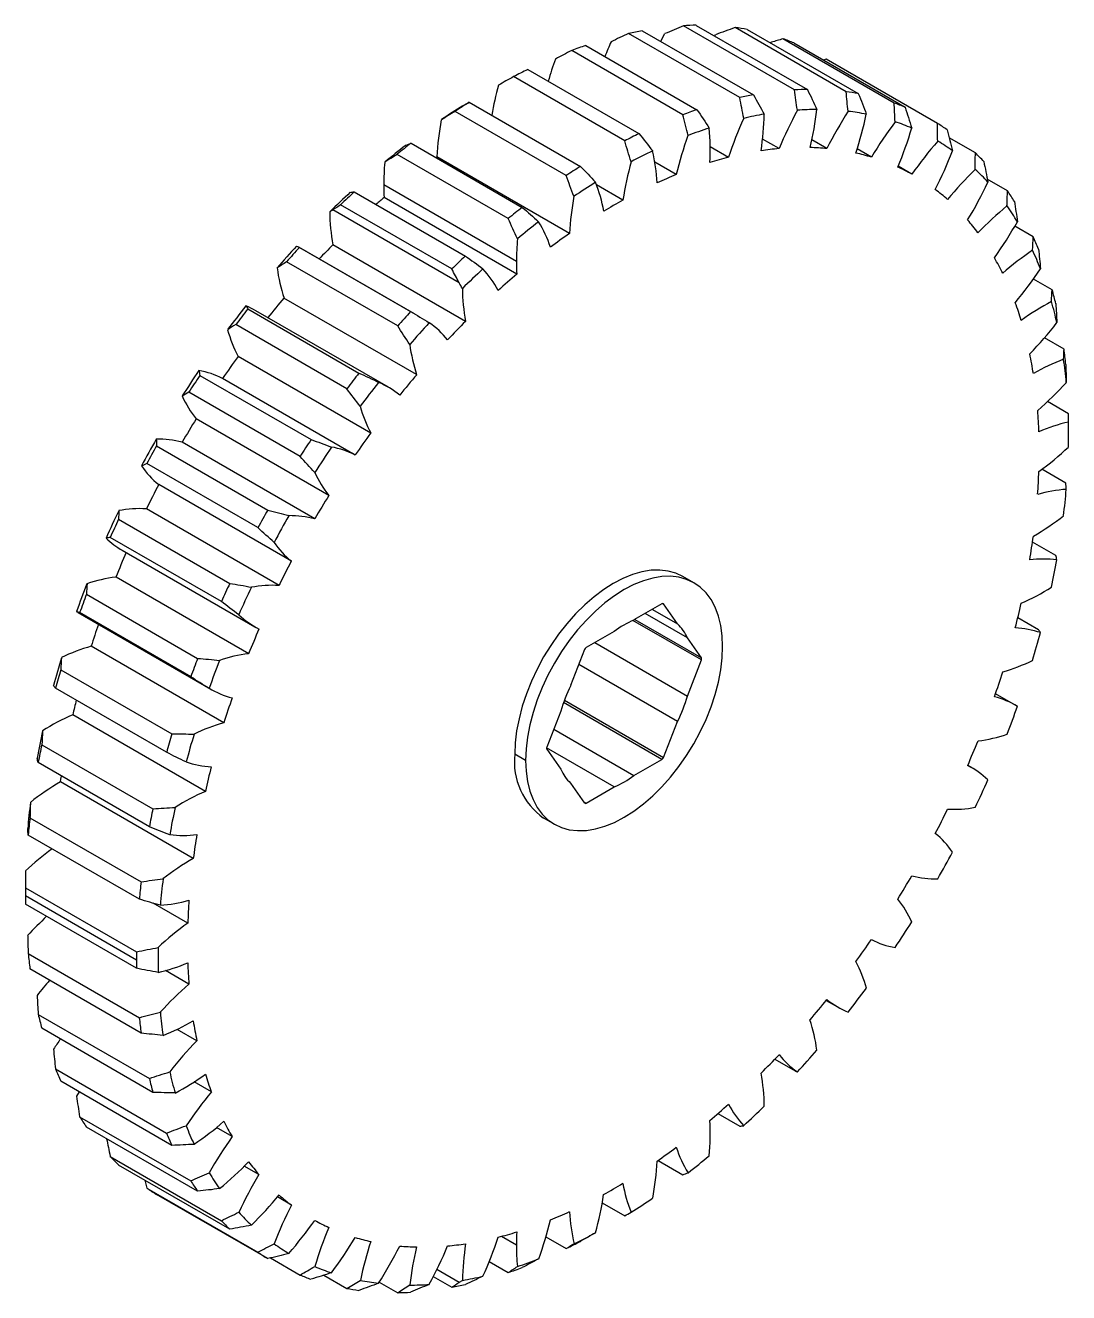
# Model space of a CAD drawing. Header units: inches. Extents: x 0 to 10.9, y 0 to 8.4.
# Drawn here: x 2.839 to 3.868, y 5.063 to 6.313 of the extents above; entities that cross this region are included whole.
import ezdxf

# ---------------------------------------------------------------- set-up
doc = ezdxf.new("R2010")
doc.units = ezdxf.units.IN
doc.header["$MEASUREMENT"] = 0

msp = doc.modelspace()

# ---------------------------------------------------------------- linework, layer by layer
at = {"color": 7, "linetype": 'Continuous', "lineweight": 25}
for p, q in [((3.5973, 6.2493), (3.4877, 6.3126)), ((3.5004, 6.313), (3.61, 6.2497)), ((3.5433, 6.2417), (3.4337, 6.305)), ((3.4471, 6.3077), (3.5567, 6.2444)), ((3.5186, 6.3025), (3.5193, 6.3037)), ((3.6483, 6.2475), (3.5387, 6.3108)), ((3.5506, 6.309), (3.6602, 6.2457)), ((3.4872, 6.2249), (3.3776, 6.2882)), ((3.3914, 6.2931), (3.501, 6.2298)), ((3.6955, 6.2364), (3.5859, 6.2997)), ((3.5967, 6.2956), (3.7063, 6.2323)), ((3.6286, 6.2795), (3.6259, 6.2788)), ((3.7382, 6.2162), (3.6286, 6.2795)), ((3.3343, 6.2695), (3.4439, 6.2062)), ((3.4299, 6.1991), (3.3203, 6.2624)), ((3.3721, 6.1648), (3.2625, 6.2281)), ((3.2765, 6.2372), (3.3861, 6.1739)), ((3.582, 6.1914), (3.5658, 6.2007)), ((3.6292, 6.1915), (3.6143, 6.2001)), ((3.7757, 6.1871), (3.7499, 6.202)), ((3.2192, 6.1967), (3.3288, 6.1334)), ((3.5322, 6.1828), (3.5142, 6.1932)), ((3.6731, 6.183), (3.6591, 6.1911)), ((3.315, 6.1225), (3.2054, 6.1857)), ((3.2436, 6.1826), (3.2446, 6.1833)), ((3.3754, 6.1078), (3.2446, 6.1833)), ((3.4807, 6.1658), (3.4596, 6.1779)), ((3.713, 6.1662), (3.6995, 6.174)), ((3.323, 6.0802), (3.1922, 6.1557)), ((3.4281, 6.1406), (3.402, 6.1557)), ((3.8073, 6.1497), (3.7874, 6.1612)), ((3.1631, 6.1487), (3.2727, 6.0855)), ((3.3234, 6.0677), (3.1926, 6.1432)), ((3.2666, 6.0592), (3.1421, 6.131)), ((3.2593, 6.0728), (3.1497, 6.136)), ((3.8327, 6.1044), (3.8146, 6.1149)), ((3.2226, 6.0285), (3.1085, 6.0943)), ((3.1085, 6.0943), (3.1091, 6.094)), ((3.1091, 6.094), (3.2187, 6.0307)), ((3.2729, 6.021), (3.142, 6.0965)), ((3.206, 6.0165), (3.0964, 6.0798)), ((3.8514, 6.0522), (3.833, 6.0628)), ((3.2246, 5.9685), (3.0938, 6.044)), ((3.0581, 6.0333), (3.1677, 5.9701)), ((3.1968, 5.956), (3.066, 6.0315)), ((3.1558, 5.9545), (3.0462, 6.0178)), ((3.8631, 5.9936), (3.8437, 6.0048)), ((3.1795, 5.9109), (3.0487, 5.9865)), ((3.0109, 5.9677), (3.1205, 5.9045)), ((3.1641, 5.8892), (3.0333, 5.9647)), ((3.1097, 5.8879), (3.0001, 5.9512)), ((3.8676, 5.9298), (3.8466, 5.9419)), ((3.1381, 5.8493), (3.0073, 5.9248)), ((3.8676, 5.9095), (3.8676, 5.9217)), ((3.1242, 5.8263), (2.9934, 5.9018)), ((2.9682, 5.8982), (3.0778, 5.8349)), ((3.0682, 5.8176), (2.9586, 5.8809)), ((3.8648, 5.8616), (3.8413, 5.8752)), ((3.1011, 5.7845), (2.9703, 5.86)), ((2.9307, 5.8259), (3.0403, 5.7626)), ((3.089, 5.7606), (2.9582, 5.8361)), ((3.0321, 5.7447), (2.9225, 5.808)), ((3.8549, 5.7902), (3.832, 5.8034)), ((2.9344, 5.7952), (3.0652, 5.7197)), ((3.059, 5.6932), (2.9282, 5.7687)), ((3.498, 5.7632), (3.4873, 5.7693)), ((2.8991, 5.7519), (3.0087, 5.6886)), ((3.4666, 5.7424), (3.4389, 5.7265)), ((3.4681, 5.7423), (3.4674, 5.7427)), ((3.4819, 5.7227), (3.4681, 5.7423)), ((2.8909, 5.7338), (2.8893, 5.7347)), ((2.8909, 5.7338), (3.0217, 5.6582)), ((3.0019, 5.6705), (2.8923, 5.7338)), ((3.5055, 5.6871), (3.438, 5.7261)), ((3.4399, 5.727), (3.5055, 5.6892)), ((3.4916, 5.7088), (3.45, 5.7329)), ((3.4571, 5.737), (3.4819, 5.7227)), ((3.8379, 5.7167), (3.8175, 5.7285)), ((3.4195, 5.7153), (3.3919, 5.6993)), ((3.0346, 5.6251), (2.9038, 5.7006)), ((3.4003, 5.7042), (3.4916, 5.6515)), ((3.5055, 5.6892), (3.4916, 5.7088)), ((3.3903, 5.6974), (3.3765, 5.6618)), ((2.8737, 5.6774), (2.9833, 5.6141)), ((3.4819, 5.6265), (3.3846, 5.6826)), ((3.4916, 5.6515), (3.5055, 5.6871)), ((2.9781, 5.596), (2.8685, 5.6593)), ((3.8155, 5.6423), (3.7955, 5.6538)), ((3.4666, 5.5889), (3.3694, 5.645)), ((3.3703, 5.6473), (3.4681, 5.5908)), ((3.0163, 5.5574), (2.8855, 5.6329)), ((3.3668, 5.6367), (3.353, 5.6011)), ((3.4681, 5.5908), (3.4819, 5.6265)), ((3.3598, 5.6187), (3.4389, 5.573)), ((2.855, 5.6035), (2.9646, 5.5402)), ((3.4195, 5.5618), (3.3528, 5.6003)), ((3.332, 5.588), (3.3214, 5.5941)), ((3.353, 5.5991), (3.3668, 5.5794)), ((3.4389, 5.573), (3.4666, 5.5889)), ((2.9611, 5.5225), (2.8515, 5.5858)), ((3.772, 5.5808), (3.7681, 5.583)), ((3.0043, 5.4912), (2.8735, 5.5667)), ((3.3765, 5.5656), (3.3903, 5.5459)), ((3.3919, 5.5458), (3.4195, 5.5618)), ((3.3894, 5.5472), (3.3919, 5.5458)), ((2.8433, 5.5315), (2.9529, 5.4682)), ((3.3499, 5.5312), (3.3605, 5.525)), ((2.9512, 5.4511), (2.8416, 5.5144)), ((2.8388, 5.4666), (2.8388, 5.4543)), ((2.8388, 5.4624), (2.9484, 5.3992)), ((2.9484, 5.391), (2.8388, 5.4543)), ((2.9484, 5.383), (2.8388, 5.4462)), ((2.9989, 5.4275), (2.9649, 5.4471)), ((2.8416, 5.3975), (2.9512, 5.3342)), ((2.9529, 5.3191), (2.8433, 5.3824)), ((3.0001, 5.3673), (2.9769, 5.3807)), ((3.6285, 5.3513), (3.6404, 5.3445)), ((2.8515, 5.3375), (2.9611, 5.2743)), ((2.9646, 5.2606), (2.855, 5.3239)), ((3.0079, 5.3115), (2.9885, 5.3227)), ((3.5778, 5.2933), (3.5979, 5.2817)), ((2.8685, 5.2837), (2.9781, 5.2204)), ((2.9833, 5.2083), (2.8737, 5.2716)), ((3.0222, 5.2611), (3.0052, 5.271)), ((2.8918, 5.2611), (2.8893, 5.2568)), ((3.5218, 5.2397), (3.5433, 5.2273)), ((2.8923, 5.2366), (3.0019, 5.1734)), ((3.0087, 5.1631), (2.8991, 5.2264)), ((3.0427, 5.2169), (3.0272, 5.2258)), ((2.9225, 5.1973), (3.0321, 5.134)), ((3.0403, 5.1256), (2.9307, 5.1889)), ((3.0691, 5.1794), (3.0547, 5.1878)), ((3.4628, 5.1934), (3.4872, 5.1793)), ((2.9565, 5.174), (2.9586, 5.1661)), ((2.9586, 5.1661), (3.0682, 5.1028)), ((3.0778, 5.0966), (2.9682, 5.1598)), ((3.1011, 5.1494), (3.0874, 5.1574)), ((3.4077, 5.1516), (3.4299, 5.1388)), ((3.323, 5.11), (3.3082, 5.1185)), ((3.3521, 5.1181), (3.3721, 5.1065)), ((3.0805, 5.0972), (3.1097, 5.0804)), ((3.2962, 5.0938), (3.315, 5.0829)), ((3.1331, 5.0802), (3.1558, 5.0671)), ((3.2411, 5.0788), (3.2593, 5.0683)), ((3.2666, 5.0731), (3.2446, 5.0858)), ((3.1878, 5.0735), (3.206, 5.063))]:
    msp.add_line(p, q, dxfattribs=at)
at = {"color": 7, "linetype": 'Continuous', "lineweight": 25, "flags": 128}
for points in [[(3.4653, 6.2972), (3.4668, 6.3001), (3.4693, 6.3048)], [(3.4873, 5.7693), (3.4803, 5.7726), (3.4726, 5.7748), (3.4644, 5.7757), (3.4558, 5.7755), (3.4468, 5.774), (3.4376, 5.7713), (3.4281, 5.7675), (3.4186, 5.7625), (3.4091, 5.7565), (3.3996, 5.7494), (3.3904, 5.7414), (3.3814, 5.7325), (3.3728, 5.7228), (3.3646, 5.7124), (3.3569, 5.7014), (3.3499, 5.69), (3.3434, 5.6781), (3.3378, 5.666), (3.3329, 5.6537), (3.3288, 5.6414), (3.3256, 5.6291), (3.3232, 5.6171), (3.3218, 5.6054), (3.3214, 5.5941)], [(3.5264, 5.7003), (3.526, 5.711), (3.5246, 5.7211), (3.5223, 5.7304), (3.519, 5.739), (3.515, 5.7466), (3.5101, 5.7532), (3.5044, 5.7587), (3.498, 5.7632), (3.4909, 5.7665), (3.4832, 5.7687), (3.475, 5.7696), (3.4664, 5.7693), (3.4574, 5.7679), (3.4482, 5.7652), (3.4387, 5.7614), (3.4292, 5.7564), (3.4197, 5.7504), (3.4102, 5.7433), (3.401, 5.7353), (3.392, 5.7264), (3.3834, 5.7167), (3.3752, 5.7063), (3.3675, 5.6953), (3.3605, 5.6838), (3.3541, 5.672), (3.3484, 5.6598), (3.3435, 5.6476), (3.3394, 5.6352), (3.3362, 5.623), (3.3339, 5.611), (3.3325, 5.5993), (3.332, 5.588)], [(3.332, 5.588), (3.3325, 5.5773), (3.3339, 5.5672), (3.3362, 5.5578), (3.3394, 5.5493), (3.3435, 5.5417), (3.3484, 5.5351), (3.3541, 5.5295), (3.3605, 5.5251), (3.3675, 5.5217), (3.3752, 5.5196), (3.3834, 5.5187), (3.392, 5.5189), (3.401, 5.5204), (3.4102, 5.5231), (3.4197, 5.5269), (3.4292, 5.5319), (3.4387, 5.5379), (3.4482, 5.545), (3.4574, 5.553), (3.4664, 5.5619), (3.475, 5.5716), (3.4832, 5.582), (3.4909, 5.5929), (3.498, 5.6044), (3.5044, 5.6163), (3.5101, 5.6284), (3.515, 5.6407), (3.519, 5.653), (3.5223, 5.6653), (3.5246, 5.6773), (3.526, 5.689), (3.5264, 5.7003)], [(2.8735, 5.5667), (2.8739, 5.5696), (2.8743, 5.5726), (2.8744, 5.5726)]]:
    msp.add_lwpolyline(points, dxfattribs=at)
at = {"color": 7, "linetype": 'Continuous', "lineweight": 25}
for centre, radius, start, end in [((3.5041, 6.0177), 0.2954, 90.7097, 93.1731), ((3.5124, 5.95), 0.3636, 100.3522, 102.497), ((3.5065, 6.0646), 0.2483, 79.776, 82.5413), ((3.5363, 5.8654), 0.4516, 108.7188, 110.5749), ((3.7942, 6.1274), 0.414, 155.8524, 158.0388), ((3.5127, 6.0896), 0.2225, 67.8048, 70.7805), ((3.7217, 6.1498), 0.3829, 160.1616, 163.6043), ((3.5777, 5.7696), 0.556, 115.9693, 117.585), ((3.633, 6.1642), 0.3397, 164.6758, 169.797), ((3.622, 5.8868), 0.3636, 100.3522, 102.497), ((3.6137, 5.9544), 0.2954, 90.7097, 93.1731), ((3.6161, 6.0013), 0.2483, 79.776, 82.5413), ((3.6169, 5.6772), 0.6557, 121.9149, 124.128), ((3.6353, 5.6699), 0.6712, 122.3088, 123.734), ((3.6459, 5.8021), 0.4516, 108.7188, 110.5749), ((3.6276, 5.8753), 0.3552, 99.7594, 103.0898), ((3.2948, 6.2305), 0.2726, 351.3098, 358.9262), ((3.9738, 6.0276), 0.4246, 151.6437, 157.3109), ((3.6195, 5.9414), 0.2886, 90.0289, 93.854), ((3.3039, 6.2676), 0.3177, 346.312, 353.1896), ((4.0148, 5.9959), 0.4324, 147.5024, 153.1018), ((3.6219, 5.9872), 0.2426, 79.0117, 83.3056), ((3.3166, 6.2999), 0.3593, 341.6895, 348.0246), ((3.6223, 6.0263), 0.2225, 67.8048, 70.7805), ((3.5329, 6.1672), 0.2888, 169.486, 176.8156), ((3.9158, 6.0558), 0.4041, 155.8189, 161.6769), ((4.0386, 5.9631), 0.4265, 143.3082, 148.9583), ((3.6279, 6.0116), 0.2174, 66.9825, 71.6028), ((3.6243, 6.0311), 0.2174, 55.368, 58.3903), ((3.6873, 5.7063), 0.556, 115.9693, 117.585), ((3.8426, 6.0775), 0.3726, 160.1174, 166.301), ((3.651, 5.7926), 0.4412, 108.2057, 111.0879), ((3.2865, 6.1902), 0.2277, 356.8238, 5.4126), ((3.3356, 6.3251), 0.394, 337.3246, 343.2817), ((3.6845, 5.5836), 0.7712, 127.5817, 129.5679), ((3.7045, 5.5741), 0.7895, 127.9353, 129.2144), ((3.6915, 5.699), 0.5432, 115.5227, 118.0317), ((3.276, 6.1478), 0.186, 3.0243, 12.8535), ((3.6088, 5.8939), 0.2987, 95.1413, 98.5539), ((3.6068, 5.9465), 0.246, 84.7643, 88.6484), ((4.0461, 5.9311), 0.4077, 138.9707, 144.7933), ((3.3626, 6.3404), 0.4187, 333.1161, 338.8365), ((3.6299, 6.0163), 0.2124, 54.5328, 59.2255), ((3.4469, 6.1554), 0.2547, 174.8999, 179.9348), ((3.7573, 6.0903), 0.333, 164.6361, 171.3006), ((3.6231, 5.8237), 0.3704, 104.206, 107.1629), ((3.6116, 5.9793), 0.2128, 73.1953, 77.4742), ((3.6142, 6.0194), 0.2328, 43.2118, 46.0987), ((3.7449, 5.6066), 0.6712, 122.3088, 123.734), ((3.6529, 5.7405), 0.4588, 112.054, 114.6175), ((3.6163, 5.9926), 0.1987, 60.8705, 65.3497), ((4.0397, 5.901), 0.3777, 134.3906, 140.5183), ((3.6201, 6.0048), 0.2275, 42.414, 46.8965), ((3.417, 6.1556), 0.2248, 179.9748, 183.1649), ((3.7477, 5.6016), 0.6557, 121.9149, 124.128), ((3.2614, 6.1033), 0.1501, 10.113, 21.4583), ((3.6134, 5.9889), 0.2034, 48.492, 52.9018), ((3.3986, 6.3433), 0.4311, 328.9727, 334.5825), ((3.7566, 5.5009), 0.8809, 132.6974, 134.515), ((3.7783, 5.4894), 0.9018, 133.0209, 134.1914), ((3.686, 5.5601), 0.7639, 130.2361, 131.0275), ((3.6637, 6.0917), 0.2888, 169.486, 176.8156), ((3.6985, 5.6503), 0.5599, 118.8749, 121.1197), ((3.5857, 5.9968), 0.2693, 31.975, 34.5952), ((3.3392, 6.1316), 0.2003, 180.7345, 190.0917), ((3.8141, 5.5108), 0.7895, 127.9353, 129.2144), ((4.0223, 5.873), 0.3391, 129.4531, 136.0378), ((3.5922, 5.9828), 0.2631, 31.2507, 35.3194), ((3.8153, 5.508), 0.7712, 127.5817, 129.5679), ((3.2413, 6.056), 0.1214, 18.3115, 31.3832), ((3.5964, 5.9725), 0.227, 36.783, 40.881), ((3.443, 6.3316), 0.4301, 324.8074, 330.4258), ((3.5778, 6.0799), 0.2547, 174.8999, 179.9348), ((3.7571, 5.5601), 0.6675, 124.875, 126.8715), ((3.5347, 5.9699), 0.327, 21.9945, 24.2966), ((3.8247, 5.4348), 0.9759, 137.4081, 139.1058), ((3.8481, 5.4218), 0.999, 137.7103, 138.8036), ((3.7564, 5.485), 0.8668, 135.1329, 136.4053), ((3.9973, 5.8464), 0.2953, 124.022, 131.2431), ((3.5424, 5.9565), 0.3194, 21.3582, 24.9329), ((3.8879, 5.4261), 0.9018, 133.0209, 134.1914), ((3.5478, 6.0801), 0.2248, 179.9748, 183.1649), ((3.5604, 5.9491), 0.27, 26.2256, 29.8761), ((3.2477, 6.0948), 0.162, 187.4834, 198.2613), ((3.8874, 5.4254), 0.8809, 132.6974, 134.515), ((3.2159, 6.0046), 0.1007, 27.8153, 42.6208), ((3.8234, 5.4769), 0.7739, 130.2418, 132.0508), ((3.494, 6.3037), 0.4158, 320.5315, 326.2784), ((3.47, 6.0561), 0.2003, 180.7345, 190.0917), ((3.4604, 5.9451), 0.4054, 13.313, 15.3076), ((3.8177, 5.4299), 0.9493, 139.6881, 141.1999), ((3.503, 5.9248), 0.3324, 16.9802, 20.1585), ((3.9678, 5.8198), 0.2499, 117.9336, 126.0059), ((3.4698, 5.9323), 0.396, 12.7616, 15.859), ((3.88, 5.389), 1.0477, 141.8364, 143.4556), ((3.9047, 5.3748), 1.0725, 142.1246, 143.1673), ((3.0242, 5.959), 0.0837, 60.0099, 67.4669), ((3.9577, 5.3585), 0.999, 137.7103, 138.8036), ((3.1643, 6.0472), 0.1307, 195.2631, 207.7074), ((3.9555, 5.3593), 0.9759, 137.4081, 139.1058), ((3.1863, 5.9476), 0.0882, 38.6891, 54.8643), ((3.89, 5.4068), 0.8707, 135.1351, 136.8074), ((3.5489, 6.2593), 0.3895, 316.0496, 322.0529), ((3.3785, 6.0193), 0.162, 187.4834, 198.2613), ((3.4251, 5.9051), 0.4128, 8.9734, 11.724), ((3.3652, 5.9279), 0.5022, 5.7958, 7.5251), ((3.8607, 5.3968), 1.0036, 144.0143, 145.5355), ((3.9365, 5.7912), 0.2062, 110.9954, 120.1711), ((3.3768, 5.9154), 0.4906, 5.3178, 8.0031), ((3.9144, 5.3645), 1.0899, 146.0874, 147.6645), ((3.9398, 5.3498), 1.1157, 146.3682, 147.3838), ((2.9942, 5.8869), 0.0871, 63.2968, 79.6153), ((4.0143, 5.3116), 1.0725, 142.1246, 143.1673), ((3.9488, 5.3541), 0.9496, 139.6883, 141.2666), ((4.0108, 5.3134), 1.0477, 141.8364, 143.4556), ((3.155, 5.8835), 0.0837, 50.7123, 67.4649), ((3.604, 6.199), 0.3536, 311.2532, 317.6569), ((3.0911, 5.9915), 0.1071, 204.2867, 218.4965), ((3.2951, 5.9717), 0.1307, 195.2631, 207.7074), ((3.3303, 5.8941), 0.5083, 2.0224, 4.4168), ((3.2617, 5.9217), 0.6059, 359.9985, 0.7615), ((3.8808, 5.3835), 1.0277, 148.2118, 149.7092), ((3.9051, 5.7588), 0.1672, 102.9959, 113.5523), ((3.2689, 5.9094), 0.5987, 358.8243, 1.1757), ((3.9217, 5.3598), 1.0986, 150.2551, 151.8239), ((2.969, 5.8065), 0.0984, 75.6404, 90.6801), ((4.0495, 5.2865), 1.1157, 146.3682, 147.3838), ((3.9915, 5.3213), 1.0036, 144.0143, 145.5355), ((3.9473, 5.345), 1.1246, 150.5344, 151.5446), ((4.0452, 5.2889), 1.0899, 146.0874, 147.6645), ((3.125, 5.8114), 0.0871, 63.2968, 79.6153), ((3.6553, 6.1247), 0.3112, 306.0144, 312.9872), ((3.0287, 5.9307), 0.0917, 214.6818, 230.4411), ((3.2219, 5.916), 0.1071, 204.2867, 218.4965), ((3.2251, 5.8941), 0.6135, 355.9203, 358.0324), ((3.8736, 5.3872), 1.0196, 152.3714, 153.8767), ((3.8741, 5.7209), 0.1347, 93.7418, 105.9349), ((3.1541, 5.9154), 0.7137, 353.0792, 355.1707), ((4.0116, 5.3079), 1.0277, 148.2118, 149.7092), ((3.8987, 5.3712), 1.0729, 154.4281, 156.0219), ((3.9238, 5.3567), 1.0983, 154.7119, 155.7382), ((2.9521, 5.7185), 0.1178, 87.0532, 100.3857), ((4.0569, 5.2817), 1.1246, 150.5344, 151.5446), ((4.0525, 5.2843), 1.0986, 150.2551, 151.8239), ((3.0998, 5.731), 0.0984, 75.6404, 90.6801), ((3.6992, 6.0392), 0.266, 300.1797, 307.9231), ((2.9769, 5.8687), 0.0849, 226.3742, 239.945), ((3.1595, 5.8552), 0.0917, 214.6818, 230.4411), ((3.1177, 5.9051), 0.7215, 350.476, 352.3715), ((3.8377, 5.4036), 0.9802, 156.5812, 158.1266), ((4.0044, 5.3117), 1.0196, 152.3714, 153.8767), ((3.8429, 5.6766), 0.11, 83.1421, 97.1016), ((3.0416, 5.9323), 0.8275, 347.905, 349.8001), ((2.9463, 5.6245), 0.1454, 97.1768, 108.765), ((4.0334, 5.2934), 1.0983, 154.7119, 155.7382), ((3.8454, 5.3933), 1.0153, 158.6955, 160.349), ((3.8693, 5.3792), 1.0393, 158.9899, 160.0547), ((4.0295, 5.2957), 1.0729, 154.4281, 156.0219), ((3.0829, 5.6429), 0.1178, 87.0532, 100.3857), ((3.7324, 5.9459), 0.2213, 293.5666, 302.3199), ((3.4673, 5.7416), 0.0011, 40.5328, 129.2482), ((3.017, 5.9248), 0.8242, 345.5256, 347.2603), ((3.1075, 5.7928), 0.0844, 226.346, 243.0059), ((3.4735, 5.6441), 0.0893, 112.778, 127.2166), ((3.7737, 5.4272), 0.9119, 161.1265, 162.5533), ((3.9686, 5.328), 0.9802, 156.5812, 158.1266), ((3.456, 5.6941), 0.0385, 22.4265, 47.7748), ((3.81, 5.6255), 0.0934, 71.3393, 86.905), ((2.9411, 5.9565), 0.9309, 343.1522, 344.9041), ((2.9534, 5.5272), 0.1804, 105.9678, 116.0025), ((3.7653, 5.4195), 0.9309, 163.1522, 164.9041), ((3.9789, 5.316), 1.0393, 158.9899, 160.0547), ((3.0771, 5.549), 0.1454, 97.1768, 108.765), ((3.3939, 5.6961), 0.00384, 122.638, 159.7729), ((3.5034, 5.6881), 0.00228, 333.4364, 26.5636), ((3.7873, 5.4061), 0.953, 163.464, 164.5922), ((3.9762, 5.3177), 1.0153, 158.6955, 160.349), ((2.9316, 5.9491), 0.913, 340.9325, 342.5528), ((3.753, 5.8488), 0.1804, 285.9678, 296.0025), ((3.0641, 5.7319), 0.085, 238.8185, 255.4043), ((3.5138, 5.5941), 0.153, 153.7566, 163.832), ((3.3447, 5.6941), 0.153, 333.7566, 343.832), ((3.7731, 5.5686), 0.085, 58.8185, 75.4043), ((3.683, 5.4527), 0.8176, 166.2134, 167.264), ((3.9056, 5.3514), 0.913, 160.9325, 162.5528), ((2.861, 5.9828), 1.0153, 338.6955, 340.349), ((2.974, 5.4301), 0.2213, 113.5666, 122.3199), ((3.0842, 5.4517), 0.1804, 105.9678, 116.0025), ((3.6648, 5.4437), 0.8275, 167.905, 169.8001), ((3.8969, 5.3428), 0.953, 163.464, 164.5922), ((3.8961, 5.344), 0.9309, 163.1522, 164.9041), ((3.7601, 5.7515), 0.1454, 277.1768, 288.765), ((3.6843, 5.4309), 0.8471, 168.2424, 169.4627), ((3.356, 5.5999), 0.00325, 157.9788, 178.8918), ((3.3543, 5.5999), 0.00153, 177.6485, 212.3492), ((2.8686, 5.9725), 0.9802, 336.5812, 338.1266), ((3.3884, 5.5865), 0.0674, 173.521, 235.1668), ((3.4645, 5.5922), 0.00384, 302.638, 339.7729), ((3.0272, 5.675), 0.0934, 251.3393, 266.905), ((3.8202, 5.3757), 0.8242, 165.5256, 167.2603), ((3.4024, 5.5941), 0.0385, 202.4265, 227.7748), ((3.7297, 5.5077), 0.0844, 46.346, 63.0059), ((3.0072, 5.3368), 0.266, 120.1797, 127.9231), ((3.3849, 5.6441), 0.0893, 292.778, 307.2166), ((2.8077, 6.0048), 1.0729, 334.4281, 336.0219), ((3.1048, 5.3546), 0.2213, 113.5666, 122.3199), ((3.5523, 5.4606), 0.7137, 173.0792, 175.1707), ((3.7939, 5.3676), 0.8471, 168.2424, 169.4627), ((3.7956, 5.3682), 0.8275, 167.905, 169.8001), ((3.3912, 5.5467), 0.0011, 220.5328, 309.2482), ((2.8328, 5.9888), 1.0196, 332.3714, 333.8767), ((3.7543, 5.6576), 0.1178, 267.0532, 280.3857), ((3.5692, 5.4482), 0.7306, 173.4515, 174.7983), ((2.9943, 5.624), 0.11, 263.1421, 277.1016), ((3.7195, 5.3954), 0.7215, 170.476, 172.3715), ((3.6777, 5.4453), 0.0917, 34.6818, 50.4411), ((3.0524, 5.2497), 0.3133, 126.7237, 132.9755), ((3.138, 5.2613), 0.266, 120.1797, 127.9231), ((2.7847, 6.0162), 1.0986, 330.2551, 331.8239), ((3.4482, 5.4665), 0.6094, 178.8347, 179.9966), ((3.4587, 5.4543), 0.6199, 179.2472, 179.9986), ((3.6788, 5.3849), 0.7306, 173.4515, 174.7983), ((3.6831, 5.3851), 0.7137, 173.0792, 175.1707), ((2.8256, 5.9926), 1.0277, 328.2118, 329.7092), ((3.7374, 5.5695), 0.0984, 255.6404, 270.6801), ((3.4447, 5.4543), 0.6059, 179.9985, 180.7615), ((2.9631, 5.5796), 0.1347, 273.7418, 285.9349), ((3.6121, 5.4064), 0.6135, 175.9203, 178.0324), ((3.6153, 5.3845), 0.1071, 24.2867, 38.4965), ((3.1083, 5.1713), 0.3618, 133.3934, 137.6167), ((3.1819, 5.1758), 0.3112, 126.0144, 132.9872), ((2.792, 6.0116), 1.0899, 326.0874, 327.6645), ((3.5683, 5.3911), 0.5987, 178.8243, 181.1757), ((2.8457, 5.9793), 1.0036, 324.0143, 325.5355), ((3.7122, 5.4891), 0.0871, 243.2968, 259.6153), ((3.3412, 5.4482), 0.5022, 185.7958, 187.5251), ((3.5683, 5.391), 0.6199, 179.2472, 179.9986), ((3.5543, 5.391), 0.6059, 179.9985, 180.7615), ((2.9321, 5.5417), 0.1672, 282.9959, 293.5523), ((3.5069, 5.4064), 0.5083, 182.0224, 184.4168), ((3.5421, 5.3288), 0.1307, 15.2631, 27.7074), ((3.1659, 5.1098), 0.4003, 139.235, 142.0122), ((3.2332, 5.1015), 0.3536, 131.2532, 137.6569), ((2.8264, 5.9871), 1.0477, 321.8364, 323.4556), ((2.8885, 5.9464), 0.9496, 319.6883, 321.2666), ((3.6822, 5.417), 0.0837, 230.7123, 247.4649), ((3.246, 5.4309), 0.4054, 193.313, 195.3076), ((3.4604, 5.3851), 0.4906, 185.3178, 188.0031), ((3.4508, 5.3849), 0.5022, 185.7958, 187.5251), ((2.9007, 5.5093), 0.2062, 290.9954, 300.1711), ((3.4121, 5.3954), 0.4128, 188.9734, 191.724), ((3.4587, 5.2812), 0.162, 7.4834, 18.2613), ((3.2195, 5.0673), 0.4245, 144.6033, 146.2517), ((3.2883, 5.0412), 0.3895, 136.0496, 142.0529), ((2.8817, 5.9412), 0.9759, 317.4081, 319.1058), ((2.9472, 5.8937), 0.8707, 315.1351, 316.8074), ((3.6509, 5.3529), 0.0882, 218.6891, 234.8643), ((3.1717, 5.4061), 0.327, 201.9945, 204.2966), ((3.3674, 5.3682), 0.396, 192.7616, 195.859), ((2.8694, 5.4807), 0.2499, 297.9336, 306.0059), ((3.3342, 5.3757), 0.3324, 196.9802, 200.1585), ((3.3672, 5.2444), 0.2003, 0.7345, 10.0917), ((3.3556, 5.3676), 0.4054, 193.313, 195.3076), ((3.3432, 4.9968), 0.4158, 140.5315, 146.2784), ((3.0139, 5.8236), 0.7739, 310.2418, 312.0508), ((3.6213, 5.2959), 0.1007, 207.8153, 222.6208), ((2.9498, 5.8752), 0.8809, 312.6974, 314.515), ((3.1207, 5.3792), 0.2693, 211.975, 214.5952), ((3.2948, 5.344), 0.3194, 201.3582, 204.9329), ((2.8399, 5.4541), 0.2953, 304.022, 311.2431), ((3.2768, 5.3514), 0.27, 206.2256, 209.8761), ((3.2708, 5.22), 0.2434, 354.7991, 3.0138), ((3.2813, 5.3428), 0.327, 201.9945, 204.2966), ((3.3942, 4.969), 0.4301, 144.8074, 150.4258), ((3.0801, 5.7404), 0.6675, 304.875, 306.8715), ((3.5959, 5.2445), 0.1214, 198.3115, 211.3832), ((3.0922, 5.3567), 0.2328, 223.2118, 226.0987), ((2.8149, 5.4275), 0.3391, 309.4531, 316.0378), ((3.2408, 5.328), 0.227, 216.783, 220.881), ((3.1735, 5.2088), 0.2888, 349.486, 356.8156), ((3.0219, 5.7925), 0.7712, 307.5817, 309.5679), ((3.245, 5.3177), 0.2631, 211.2507, 215.3194), ((3.4386, 4.9572), 0.4311, 148.9727, 154.5825), ((3.0821, 5.345), 0.2174, 235.368, 238.3903), ((3.2303, 5.316), 0.2693, 211.975, 214.5952), ((3.1387, 5.6502), 0.5599, 298.8749, 301.1197), ((3.5758, 5.1972), 0.1501, 190.113, 201.4583), ((2.7975, 5.3995), 0.3777, 314.3906, 320.5183), ((3.2238, 5.3116), 0.2034, 228.492, 232.9018), ((3.0799, 5.2102), 0.333, 344.6361, 351.3006), ((3.0895, 5.6989), 0.6557, 301.9149, 304.128), ((3.2172, 5.2957), 0.2275, 222.414, 226.8965), ((3.4746, 4.9601), 0.4187, 153.1161, 158.8365), ((3.1843, 5.56), 0.4588, 292.054, 294.6175), ((3.5612, 5.1527), 0.186, 183.0243, 192.8535), ((3.2018, 5.2934), 0.2328, 223.2118, 226.0987), ((2.7911, 5.3694), 0.4077, 318.9707, 324.7933), ((3.2209, 5.3079), 0.1987, 240.8705, 245.3497), ((3.5016, 4.9754), 0.394, 157.3246, 163.2817), ((2.9946, 5.223), 0.3726, 340.1174, 346.301), ((2.7986, 5.3374), 0.4265, 323.3082, 328.9583), ((3.2256, 5.3212), 0.2128, 253.1953, 257.4742), ((3.5206, 5.0006), 0.3593, 161.6895, 168.0246), ((2.9214, 5.2447), 0.4041, 335.8189, 341.6769), ((3.2141, 5.4768), 0.3704, 284.206, 287.1629), ((3.5698, 5.1099), 0.2468, 176.9795, 179.9771), ((3.1287, 5.6064), 0.556, 295.9693, 297.585), ((3.1458, 5.6015), 0.5432, 295.5227, 298.0317), ((3.1917, 5.2817), 0.2174, 235.368, 238.3903), ((3.2073, 5.2842), 0.2124, 234.5328, 239.2255), ((2.8224, 5.3046), 0.4324, 327.5024, 333.1018), ((3.2304, 5.354), 0.246, 264.7643, 268.6484), ((3.5333, 5.0329), 0.3177, 166.312, 173.1896), ((2.8634, 5.2729), 0.4246, 331.6437, 337.3109), ((3.2284, 5.4066), 0.2987, 275.1413, 278.5539), ((3.5424, 5.07), 0.2726, 171.3098, 178.9262), ((3.5401, 5.1097), 0.2171, 179.9234, 185.5253), ((3.2093, 5.2889), 0.2174, 246.9825, 251.6028), ((3.1701, 5.5106), 0.4516, 288.7188, 290.5749), ((3.1862, 5.5079), 0.4412, 288.2057, 291.0879), ((3.1937, 5.2864), 0.2225, 247.8048, 250.7805), ((3.2153, 5.3133), 0.2426, 259.0117, 263.3056), ((3.2096, 5.4252), 0.3552, 279.7594, 283.0898), ((3.1999, 5.3115), 0.2483, 259.776, 262.5413), ((3.2023, 5.3584), 0.2954, 270.7097, 273.1731), ((3.2177, 5.3591), 0.2886, 270.0289, 273.854), ((3.194, 5.426), 0.3636, 280.3522, 282.497)]:
    msp.add_arc(centre, radius, start, end, dxfattribs=at)
for points in [[(3.4877, 6.3126), (3.4815, 6.31), (3.4754, 6.3074), (3.4693, 6.3048)], [(3.4337, 6.305), (3.4279, 6.3023), (3.4221, 6.2995), (3.4164, 6.2968)], [(3.5387, 6.3108), (3.5322, 6.3085), (3.5257, 6.3061), (3.5193, 6.3037)], [(3.3776, 6.2882), (3.3721, 6.2854), (3.3667, 6.2826), (3.3615, 6.2798)], [(3.3203, 6.2624), (3.3152, 6.2596), (3.3102, 6.2568), (3.3054, 6.254)], [(3.5472, 6.2213), (3.5458, 6.2281), (3.5445, 6.2349), (3.5433, 6.2417)], [(3.5567, 6.2444), (3.5604, 6.2381), (3.564, 6.2318), (3.5674, 6.2254)], [(3.6001, 6.2293), (3.5991, 6.236), (3.5981, 6.2427), (3.5973, 6.2493)], [(3.61, 6.2497), (3.6132, 6.2432), (3.6163, 6.2366), (3.6194, 6.2299)], [(3.6501, 6.2282), (3.6494, 6.2347), (3.6488, 6.2411), (3.6483, 6.2475)], [(3.6602, 6.2457), (3.6629, 6.2389), (3.6656, 6.2322), (3.6681, 6.2254)], [(3.2625, 6.2281), (3.2579, 6.2253), (3.2534, 6.2226), (3.249, 6.2199)], [(3.2702, 6.2337), (3.2725, 6.235), (3.2746, 6.2361), (3.2765, 6.2372)], [(3.501, 6.2298), (3.5052, 6.2239), (3.5092, 6.2178), (3.5132, 6.2117)], [(3.6965, 6.2179), (3.6961, 6.2242), (3.6958, 6.2303), (3.6955, 6.2364)], [(3.7063, 6.2323), (3.7086, 6.2255), (3.7108, 6.2186), (3.7129, 6.2117)], [(3.4923, 6.2043), (3.4905, 6.2111), (3.4888, 6.218), (3.4872, 6.2249)], [(3.7385, 6.1987), (3.7383, 6.2047), (3.7382, 6.2105), (3.7382, 6.2162)], [(3.4439, 6.2062), (3.4485, 6.2006), (3.453, 6.195), (3.4574, 6.1892)], [(3.7478, 6.2099), (3.7497, 6.203), (3.7514, 6.1961), (3.7531, 6.1892)], [(3.2141, 6.1947), (3.2159, 6.1955), (3.2176, 6.1962), (3.2192, 6.1967)], [(3.4362, 6.1785), (3.4339, 6.1854), (3.4318, 6.1922), (3.4299, 6.1991)], [(3.2054, 6.1857), (3.2012, 6.1831), (3.1972, 6.1805), (3.1932, 6.1781)], [(3.7755, 6.1709), (3.7755, 6.1764), (3.7755, 6.1818), (3.7757, 6.1871)], [(3.7839, 6.1788), (3.7854, 6.1719), (3.7867, 6.1651), (3.788, 6.1583)], [(3.3798, 6.1444), (3.3771, 6.1512), (3.3746, 6.158), (3.3721, 6.1648)], [(3.3861, 6.1739), (3.3912, 6.1688), (3.3962, 6.1636), (3.401, 6.1582)], [(3.1592, 6.1483), (3.1606, 6.1486), (3.1619, 6.1487), (3.1631, 6.1487)], [(3.8068, 6.1349), (3.807, 6.1399), (3.8071, 6.1449), (3.8073, 6.1497)], [(3.8141, 6.1394), (3.8152, 6.1326), (3.8162, 6.1259), (3.8171, 6.1193)], [(3.1421, 6.131), (3.141, 6.1304), (3.14, 6.1297), (3.139, 6.129)], [(3.1497, 6.136), (3.1471, 6.1343), (3.1446, 6.1327), (3.1421, 6.131)], [(3.3288, 6.1334), (3.3343, 6.1288), (3.3396, 6.1241), (3.3449, 6.1192)], [(3.324, 6.1025), (3.3209, 6.1091), (3.3179, 6.1158), (3.315, 6.1225)], [(3.8321, 6.0912), (3.8322, 6.0957), (3.8324, 6.1002), (3.8327, 6.1044)], [(3.1063, 6.0952), (3.1069, 6.0951), (3.1074, 6.0949), (3.1079, 6.0946)], [(3.8379, 6.0924), (3.8386, 6.0858), (3.8393, 6.0793), (3.8399, 6.0729)], [(3.0964, 6.0798), (3.0932, 6.0776), (3.0901, 6.0756), (3.087, 6.0737)], [(3.2727, 6.0855), (3.2785, 6.0814), (3.2843, 6.0772), (3.29, 6.0728)], [(3.2666, 6.0592), (3.2641, 6.0637), (3.2617, 6.0682), (3.2593, 6.0728)], [(3.2698, 6.0535), (3.2687, 6.0554), (3.2676, 6.0573), (3.2666, 6.0592)], [(3.8507, 6.0405), (3.8509, 6.0446), (3.8511, 6.0484), (3.8514, 6.0522)], [(3.8549, 6.0385), (3.8553, 6.0322), (3.8557, 6.0259), (3.856, 6.0198)], [(3.0562, 6.0364), (3.057, 6.0355), (3.0576, 6.0345), (3.0581, 6.0333)], [(3.2187, 6.0307), (3.2249, 6.0272), (3.231, 6.0235), (3.2371, 6.0197)], [(3.0462, 6.0178), (3.0435, 6.016), (3.0408, 6.0144), (3.0383, 6.0128)], [(3.2179, 5.9982), (3.2138, 6.0042), (3.2098, 6.0103), (3.206, 6.0165)], [(3.8626, 5.9837), (3.8628, 5.9872), (3.8629, 5.9905), (3.8631, 5.9936)], [(3.8648, 5.9786), (3.865, 5.9726), (3.8651, 5.9667), (3.8653, 5.9609)], [(3.0099, 5.9726), (3.0103, 5.9711), (3.0106, 5.9695), (3.0109, 5.9677)], [(3.1677, 5.9701), (3.1742, 5.9671), (3.1807, 5.9641), (3.1871, 5.9608)], [(3.0001, 5.9512), (2.9978, 5.9498), (2.9956, 5.9485), (2.9935, 5.9474)], [(3.1691, 5.9373), (3.1645, 5.9429), (3.1601, 5.9487), (3.1558, 5.9545)], [(3.8675, 5.9217), (3.8675, 5.9245), (3.8675, 5.9272), (3.8676, 5.9298)], [(2.9678, 5.9049), (2.968, 5.9028), (2.9682, 5.9006), (2.9682, 5.8982)], [(3.1205, 5.9045), (3.1273, 5.9021), (3.134, 5.8997), (3.1407, 5.897)], [(3.1243, 5.8719), (3.1193, 5.8771), (3.1144, 5.8824), (3.1097, 5.8879)], [(2.9586, 5.8809), (2.9567, 5.8799), (2.955, 5.8792), (2.9533, 5.8785)], [(3.8653, 5.8553), (3.8651, 5.8576), (3.865, 5.8597), (3.8648, 5.8616)], [(2.9309, 5.8344), (2.9309, 5.8317), (2.9308, 5.8289), (2.9307, 5.8259)], [(3.0778, 5.8349), (3.0848, 5.8332), (3.0918, 5.8314), (3.0987, 5.8294)], [(3.0841, 5.803), (3.0787, 5.8078), (3.0734, 5.8126), (3.0682, 5.8176)], [(2.9225, 5.808), (2.921, 5.8076), (2.9197, 5.8074), (2.9184, 5.8073)], [(3.856, 5.7858), (3.8557, 5.7874), (3.8553, 5.7889), (3.8549, 5.7902)], [(3.0403, 5.7626), (3.0475, 5.7615), (3.0546, 5.7603), (3.0617, 5.7588)], [(2.8996, 5.7621), (2.8994, 5.7589), (2.8993, 5.7554), (2.8991, 5.7519)], [(3.0492, 5.7317), (3.0434, 5.7359), (3.0377, 5.7403), (3.0321, 5.7447)], [(2.8923, 5.7338), (2.8912, 5.7339), (2.8902, 5.7342), (2.8893, 5.7347)], [(3.8399, 5.7141), (3.8393, 5.7151), (3.8386, 5.716), (3.8379, 5.7167)], [(2.8743, 5.6893), (2.8742, 5.6855), (2.8739, 5.6815), (2.8737, 5.6774)], [(3.0087, 5.6886), (3.0159, 5.6881), (3.0231, 5.6874), (3.0304, 5.6866)], [(3.0201, 5.6592), (3.0139, 5.6628), (3.0079, 5.6666), (3.0019, 5.6705)], [(2.8685, 5.6593), (2.8678, 5.66), (2.8671, 5.6609), (2.8665, 5.662)], [(2.8557, 5.6171), (2.8555, 5.6127), (2.8553, 5.6082), (2.855, 5.6035)], [(2.9833, 5.6141), (2.9906, 5.6142), (2.9979, 5.6141), (3.0052, 5.6138)], [(2.8515, 5.5858), (2.8511, 5.5871), (2.8507, 5.5886), (2.8504, 5.5903)], [(2.9973, 5.5865), (2.9908, 5.5895), (2.9844, 5.5927), (2.9781, 5.596)], [(2.8438, 5.5466), (2.8436, 5.5417), (2.8435, 5.5367), (2.8433, 5.5315)], [(2.9646, 5.5402), (2.9719, 5.5408), (2.9792, 5.5413), (2.9865, 5.5416)], [(2.8416, 5.5144), (2.8414, 5.5163), (2.8412, 5.5184), (2.8411, 5.5207)], [(2.9812, 5.5147), (2.9744, 5.5172), (2.9677, 5.5198), (2.9611, 5.5225)], [(2.8389, 5.4789), (2.8389, 5.4735), (2.8389, 5.4681), (2.8388, 5.4624)], [(2.9529, 5.4682), (2.9601, 5.4693), (2.9673, 5.4703), (2.9746, 5.4711)], [(2.9719, 5.4452), (2.965, 5.447), (2.958, 5.449), (2.9512, 5.4511)], [(2.8411, 5.4151), (2.8412, 5.4093), (2.8414, 5.4034), (2.8416, 5.3975)], [(2.9484, 5.3992), (2.9555, 5.4007), (2.9626, 5.4021), (2.9697, 5.4034)], [(2.9697, 5.3788), (2.9626, 5.3801), (2.9555, 5.3815), (2.9484, 5.383)], [(2.8504, 5.3562), (2.8507, 5.3501), (2.8511, 5.3439), (2.8515, 5.3375)], [(2.9512, 5.3342), (2.958, 5.3361), (2.965, 5.3379), (2.9719, 5.3396)], [(2.9746, 5.3168), (2.9673, 5.3174), (2.9601, 5.3182), (2.9529, 5.3191)], [(2.8665, 5.3032), (2.8671, 5.2967), (2.8678, 5.2902), (2.8685, 5.2837)], [(2.9611, 5.2743), (2.9677, 5.2765), (2.9744, 5.2787), (2.9812, 5.2807)], [(2.8893, 5.2568), (2.8902, 5.2501), (2.8912, 5.2434), (2.8923, 5.2366)], [(2.9865, 5.26), (2.9792, 5.2601), (2.9719, 5.2603), (2.9646, 5.2606)], [(2.9781, 5.2204), (2.9844, 5.2229), (2.9908, 5.2253), (2.9973, 5.2277)], [(3.5433, 5.2273), (3.5445, 5.2273), (3.5458, 5.2275), (3.5472, 5.2277)], [(3.0052, 5.2093), (2.9979, 5.2089), (2.9906, 5.2085), (2.9833, 5.2083)], [(3.0019, 5.1734), (3.0079, 5.1761), (3.0139, 5.1787), (3.0201, 5.1813)], [(3.4872, 5.1793), (3.4888, 5.1799), (3.4905, 5.1805), (3.4923, 5.1813)], [(3.0304, 5.1656), (3.0231, 5.1647), (3.0159, 5.1638), (3.0087, 5.1631)], [(3.0321, 5.134), (3.0377, 5.1368), (3.0434, 5.1396), (3.0492, 5.1423)], [(3.4299, 5.1388), (3.4318, 5.1399), (3.4339, 5.1411), (3.4362, 5.1423)], [(3.0617, 5.1296), (3.0546, 5.1282), (3.0475, 5.1269), (3.0403, 5.1256)], [(3.401, 5.122), (3.3962, 5.1193), (3.3912, 5.1165), (3.3861, 5.1136)], [(3.0682, 5.1028), (3.0734, 5.1057), (3.0787, 5.1085), (3.0841, 5.1113)], [(3.0987, 5.1018), (3.0918, 5.1), (3.0848, 5.0982), (3.0778, 5.0966)], [(3.3721, 5.1065), (3.3746, 5.108), (3.3771, 5.1096), (3.3798, 5.1113)], [(3.1097, 5.0804), (3.1144, 5.0832), (3.1193, 5.086), (3.1243, 5.0888)], [(3.315, 5.0829), (3.3179, 5.0848), (3.3209, 5.0868), (3.324, 5.0888)], [(3.3449, 5.0963), (3.3396, 5.0935), (3.3343, 5.0907), (3.3288, 5.0878)], [(3.1407, 5.0826), (3.134, 5.0804), (3.1273, 5.0784), (3.1205, 5.0763)], [(3.1558, 5.0671), (3.1601, 5.0698), (3.1645, 5.0724), (3.1691, 5.0751)], [(3.2666, 5.0731), (3.2676, 5.0738), (3.2687, 5.0745), (3.2698, 5.0751)], [(3.29, 5.0792), (3.2843, 5.0765), (3.2785, 5.0738), (3.2727, 5.071)], [(3.1871, 5.0723), (3.1807, 5.0699), (3.1742, 5.0676), (3.1677, 5.0652)], [(3.206, 5.063), (3.2098, 5.0655), (3.2138, 5.068), (3.2179, 5.0706)], [(3.2371, 5.0712), (3.231, 5.0686), (3.2249, 5.066), (3.2187, 5.0634)], [(3.2593, 5.0683), (3.2617, 5.0699), (3.2641, 5.0715), (3.2666, 5.0731)]]:
    msp.add_open_spline(points, degree=3, dxfattribs=at)
for points, knots in [([(3.5859, 6.2997), (3.5821, 6.2986), (3.5779, 6.2973), (3.5737, 6.296), (3.5733, 6.2958)], [0, 0, 0, 0, 0.89814, 1, 1, 1, 1]), ([(3.5979, 5.2817), (3.5982, 5.2816), (3.5988, 5.2812), (3.5997, 5.2809), (3.6001, 5.2808)], [0, 0, 0, 0, 0.4421674, 1, 1, 1, 1]), ([(2.9189, 5.2149), (2.9195, 5.212), (2.9206, 5.2062), (2.9219, 5.2003), (2.9225, 5.1973)], [0, 0, 0, 0, 0.487354, 1, 1, 1, 1])]:
    msp.add_open_spline(points, degree=3, knots=knots, dxfattribs=at)

doc.saveas('drawing.dxf')
